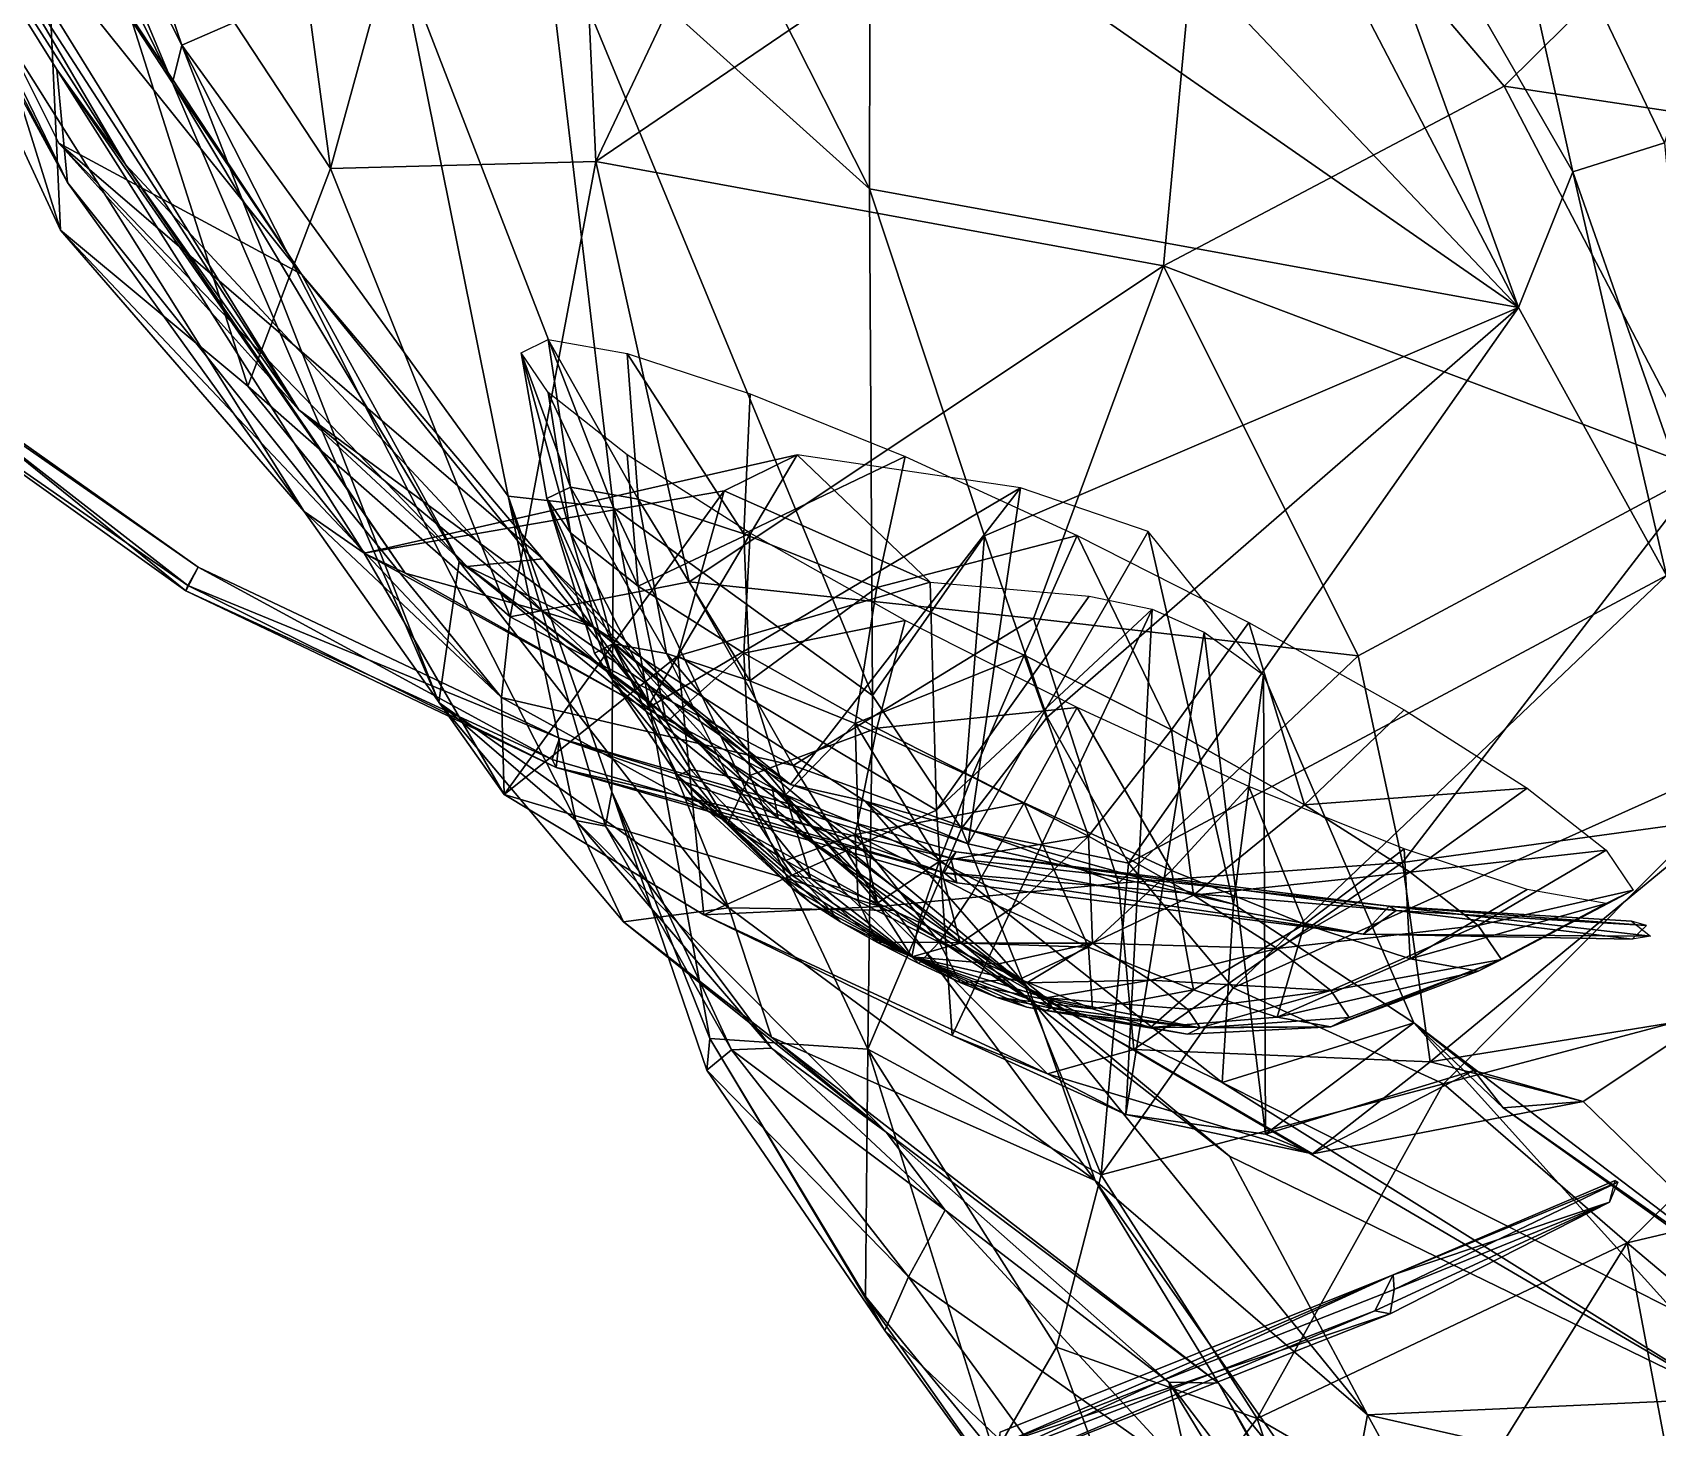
# Model space of a CAD drawing. Extents: x -0.28 to 0.28, y -0.95 to 1.21.
# Drawn here: x -0.1277 to -0.0451, y -0.8831 to -0.8121 of the extents above; entities that cross this region are included whole.
import ezdxf

# ---------------------------------------------------------------- set-up
doc = ezdxf.new("R2010")
doc.units = 0
doc.layers.add('TIGER_S$LWO', color=1, linetype='CONTINUOUS')

msp = doc.modelspace()

# ---------------------------------------------------------------- linework, layer by layer
at = {"layer": 'TIGER_S$LWO'}
for points in [[(-0.112565, -0.819062, 0.970478), (-0.118448, -0.775292, 0.986412), (-0.12749, -0.796372, 0.965711)], [(-0.101004, -0.776926, 1.00336), (-0.118448, -0.775292, 0.986412), (-0.112565, -0.819062, 0.970478)], [(-0.078888, -0.77609, 1.02224), (-0.101004, -0.776926, 1.00336), (-0.099079, -0.818701, 0.983573)], [(-0.067721, -0.797391, 1.01858), (-0.078888, -0.77609, 1.02224), (-0.099079, -0.818701, 0.983573)], [(-0.099079, -0.818701, 0.983573), (-0.101004, -0.776926, 1.00336), (-0.112565, -0.819062, 0.970478)], [(-0.120612, -0.814711, 0.858562), (-0.137954, -0.779691, 0.868023), (-0.127441, -0.798388, 0.854952)], [(-0.131408, -0.798206, 0.873947), (-0.137954, -0.779691, 0.868023), (-0.120612, -0.814711, 0.858562)], [(-0.145137, -0.780256, 0.934893), (-0.141397, -0.790129, 0.92068), (-0.125946, -0.819768, 0.926375)], [(-0.145137, -0.780256, 0.934893), (-0.125946, -0.819768, 0.926375), (-0.135856, -0.801605, 0.943906)], [(-0.085116, -0.803191, 0.755069), (-0.085149, -0.820101, 0.758761), (-0.105255, -0.780308, 0.792339)], [(-0.101875, -0.805041, 0.791791), (-0.105255, -0.780308, 0.792339), (-0.085149, -0.820101, 0.758761)], [(-0.143063, -0.784661, 0.908949), (-0.122991, -0.81885, 0.905879), (-0.141397, -0.790129, 0.92068)], [(-0.13798, -0.794589, 0.893269), (-0.114183, -0.831336, 0.894844), (-0.143063, -0.784661, 0.908949)], [(-0.114183, -0.831336, 0.894844), (-0.122991, -0.81885, 0.905879), (-0.143063, -0.784661, 0.908949)], [(-0.127441, -0.798388, 0.854952), (-0.128355, -0.788655, 0.845062), (-0.120137, -0.812791, 0.842534)], [(-0.120137, -0.812791, 0.842534), (-0.128355, -0.788655, 0.845062), (-0.109125, -0.807985, 0.810719)], [(-0.126489, -0.814017, 0.916816), (-0.125946, -0.819768, 0.926375), (-0.141397, -0.790129, 0.92068)], [(-0.122991, -0.81885, 0.905879), (-0.126489, -0.814017, 0.916816), (-0.141397, -0.790129, 0.92068)], [(-0.067721, -0.797391, 1.01858), (-0.052868, -0.814874, 1.01336), (-0.031853, -0.794047, 1.02421)], [(-0.052868, -0.814874, 1.01336), (-0.017927, -0.820148, 1.00872), (-0.031853, -0.794047, 1.02421)], [(-0.126383, -0.817766, 0.891828), (-0.13798, -0.794589, 0.893269), (-0.114053, -0.824443, 0.865158)], [(-0.114053, -0.824443, 0.865158), (-0.13798, -0.794589, 0.893269), (-0.131408, -0.798206, 0.873947)], [(-0.13798, -0.794589, 0.893269), (-0.126383, -0.817766, 0.891828), (-0.114183, -0.831336, 0.894844)], [(-0.068036, -0.795592, 0.726787), (-0.063552, -0.794617, 0.71539), (-0.052148, -0.826134, 0.725422)], [(-0.05403, -0.798269, 0.700718), (-0.049391, -0.819237, 0.710504), (-0.063552, -0.794617, 0.71539)], [(-0.063552, -0.794617, 0.71539), (-0.049391, -0.819237, 0.710504), (-0.052148, -0.826134, 0.725422)], [(-0.074657, -0.802429, 0.736097), (-0.068036, -0.795592, 0.726787), (-0.052148, -0.826134, 0.725422)], [(-0.12749, -0.796372, 0.965711), (-0.133336, -0.799684, 0.954977), (-0.126301, -0.8222, 0.950269)], [(-0.116776, -0.830128, 0.960175), (-0.12749, -0.796372, 0.965711), (-0.126301, -0.8222, 0.950269)], [(-0.112565, -0.819062, 0.970478), (-0.12749, -0.796372, 0.965711), (-0.116776, -0.830128, 0.960175)], [(-0.070203, -0.824008, 1.0005), (-0.067721, -0.797391, 1.01858), (-0.099079, -0.818701, 0.983573)], [(-0.070203, -0.824008, 1.0005), (-0.052868, -0.814874, 1.01336), (-0.067721, -0.797391, 1.01858)], [(-0.114053, -0.824443, 0.865158), (-0.131408, -0.798206, 0.873947), (-0.120612, -0.814711, 0.858562)], [(-0.120612, -0.814711, 0.858562), (-0.127441, -0.798388, 0.854952), (-0.120137, -0.812791, 0.842534)], [(-0.05403, -0.798269, 0.700718), (-0.044723, -0.817755, 0.689849), (-0.049391, -0.819237, 0.710504)], [(-0.044723, -0.817755, 0.689849), (-0.05403, -0.798269, 0.700718), (-0.042718, -0.811134, 0.686242)], [(-0.133336, -0.799684, 0.954977), (-0.135856, -0.801605, 0.943906), (-0.126301, -0.8222, 0.950269)], [(-0.113917, -0.836512, 0.9284), (-0.126301, -0.8222, 0.950269), (-0.135856, -0.801605, 0.943906)], [(-0.113917, -0.836512, 0.9284), (-0.135856, -0.801605, 0.943906), (-0.125946, -0.819768, 0.926375)], [(-0.052148, -0.826134, 0.725422), (-0.085116, -0.803191, 0.755069), (-0.074657, -0.802429, 0.736097)], [(-0.085116, -0.803191, 0.755069), (-0.052148, -0.826134, 0.725422), (-0.085149, -0.820101, 0.758761)], [(-0.109125, -0.807985, 0.810719), (-0.101875, -0.805041, 0.791791), (-0.098169, -0.836318, 0.797452)], [(-0.098169, -0.836318, 0.797452), (-0.101875, -0.805041, 0.791791), (-0.084999, -0.845863, 0.763697)], [(-0.101875, -0.805041, 0.791791), (-0.085149, -0.820101, 0.758761), (-0.084999, -0.845863, 0.763697)], [(-0.120137, -0.812791, 0.842534), (-0.109125, -0.807985, 0.810719), (-0.103533, -0.83572, 0.817402)], [(-0.103533, -0.83572, 0.817402), (-0.109125, -0.807985, 0.810719), (-0.098169, -0.836318, 0.797452)], [(-0.120612, -0.814711, 0.858562), (-0.120137, -0.812791, 0.842534), (-0.107054, -0.846221, 0.843974)], [(-0.100097, -0.852226, 0.833369), (-0.120137, -0.812791, 0.842534), (-0.103533, -0.83572, 0.817402)], [(-0.107054, -0.846221, 0.843974), (-0.120137, -0.812791, 0.842534), (-0.100097, -0.852226, 0.833369)], [(-0.125946, -0.819768, 0.926375), (-0.126489, -0.814017, 0.916816), (-0.110862, -0.838624, 0.923066)], [(-0.122991, -0.81885, 0.905879), (-0.108769, -0.839652, 0.905107), (-0.126489, -0.814017, 0.916816)], [(-0.108769, -0.839652, 0.905107), (-0.110862, -0.838624, 0.923066), (-0.126489, -0.814017, 0.916816)], [(-0.106021, -0.839046, 0.857794), (-0.120612, -0.814711, 0.858562), (-0.107054, -0.846221, 0.843974)], [(-0.114053, -0.824443, 0.865158), (-0.120612, -0.814711, 0.858562), (-0.106021, -0.839046, 0.857794)], [(-0.042681, -0.834401, 0.999806), (-0.052868, -0.814874, 1.01336), (-0.070203, -0.824008, 1.0005)], [(-0.052868, -0.814874, 1.01336), (-0.042681, -0.834401, 0.999806), (-0.017927, -0.820148, 1.00872)], [(-0.101767, -0.838919, 0.868619), (-0.126383, -0.817766, 0.891828), (-0.114053, -0.824443, 0.865158)], [(-0.105613, -0.839305, 0.887259), (-0.126383, -0.817766, 0.891828), (-0.101767, -0.838919, 0.868619)], [(-0.126383, -0.817766, 0.891828), (-0.105613, -0.839305, 0.887259), (-0.114183, -0.831336, 0.894844)], [(-0.049391, -0.819237, 0.710504), (-0.044723, -0.817755, 0.689849), (-0.042837, -0.837885, 0.711171)], [(-0.114183, -0.831336, 0.894844), (-0.101767, -0.841593, 0.898172), (-0.122991, -0.81885, 0.905879)], [(-0.101767, -0.841593, 0.898172), (-0.108769, -0.839652, 0.905107), (-0.122991, -0.81885, 0.905879)], [(-0.103433, -0.841872, 0.966541), (-0.112565, -0.819062, 0.970478), (-0.116776, -0.830128, 0.960175)], [(-0.099079, -0.818701, 0.983573), (-0.112565, -0.819062, 0.970478), (-0.103433, -0.841872, 0.966541)], [(-0.094336, -0.840083, 0.975372), (-0.099079, -0.818701, 0.983573), (-0.103433, -0.841872, 0.966541)], [(-0.070203, -0.824008, 1.0005), (-0.099079, -0.818701, 0.983573), (-0.094336, -0.840083, 0.975372)], [(-0.125946, -0.819768, 0.926375), (-0.110862, -0.838624, 0.923066), (-0.113917, -0.836512, 0.9284)], [(-0.052148, -0.826134, 0.725422), (-0.049391, -0.819237, 0.710504), (-0.044627, -0.839763, 0.721229)], [(-0.049391, -0.819237, 0.710504), (-0.042837, -0.837885, 0.711171), (-0.044627, -0.839763, 0.721229)], [(-0.085149, -0.820101, 0.758761), (-0.052148, -0.826134, 0.725422), (-0.079299, -0.83774, 0.745329)], [(-0.084999, -0.845863, 0.763697), (-0.085149, -0.820101, 0.758761), (-0.079299, -0.83774, 0.745329)], [(-0.103873, -0.845977, 0.957968), (-0.116776, -0.830128, 0.960175), (-0.126301, -0.8222, 0.950269)], [(-0.126301, -0.8222, 0.950269), (-0.113917, -0.836512, 0.9284), (-0.103873, -0.845977, 0.957968)], [(-0.076821, -0.841953, 0.983568), (-0.070203, -0.824008, 1.0005), (-0.094336, -0.840083, 0.975372)], [(-0.060308, -0.843847, 0.987114), (-0.070203, -0.824008, 1.0005), (-0.076821, -0.841953, 0.983568)], [(-0.060308, -0.843847, 0.987114), (-0.042681, -0.834401, 0.999806), (-0.070203, -0.824008, 1.0005)], [(-0.096568, -0.846007, 0.861739), (-0.114053, -0.824443, 0.865158), (-0.106021, -0.839046, 0.857794)], [(-0.101767, -0.838919, 0.868619), (-0.114053, -0.824443, 0.865158), (-0.096568, -0.846007, 0.861739)], [(-0.076122, -0.846962, 0.733049), (-0.079299, -0.83774, 0.745329), (-0.052148, -0.826134, 0.725422)], [(-0.052148, -0.826134, 0.725422), (-0.071975, -0.854401, 0.726908), (-0.076122, -0.846962, 0.733049)], [(-0.052148, -0.826134, 0.725422), (-0.044627, -0.839763, 0.721229), (-0.071975, -0.854401, 0.726908)], [(-0.136307, -0.827303, 0.737336), (-0.136715, -0.828536, 0.737031), (-0.119929, -0.840538, 0.745034)], [(-0.136307, -0.827303, 0.737336), (-0.119929, -0.840538, 0.745034), (-0.119297, -0.839345, 0.744755)], [(-0.135638, -0.827984, 0.736919), (-0.136307, -0.827303, 0.737336), (-0.119297, -0.839345, 0.744755)], [(-0.135638, -0.827984, 0.736919), (-0.119827, -0.840276, 0.744192), (-0.136715, -0.828536, 0.737031)], [(-0.119827, -0.840276, 0.744192), (-0.135638, -0.827984, 0.736919), (-0.119297, -0.839345, 0.744755)], [(-0.101495, -0.827756, 0.91), (-0.100372, -0.835262, 0.910339), (-0.102879, -0.828441, 0.919724)], [(-0.097478, -0.828476, 0.90104), (-0.096925, -0.83588, 0.90265), (-0.101495, -0.827756, 0.91)], [(-0.100372, -0.835262, 0.910339), (-0.101495, -0.827756, 0.91), (-0.096925, -0.83588, 0.90265)], [(-0.119827, -0.840276, 0.744192), (-0.119929, -0.840538, 0.745034), (-0.136715, -0.828536, 0.737031)], [(-0.10156, -0.83585, 0.918683), (-0.100372, -0.837585, 0.926866), (-0.102879, -0.828441, 0.919724)], [(-0.100372, -0.837585, 0.926866), (-0.101495, -0.830463, 0.92926), (-0.102879, -0.828441, 0.919724)], [(-0.10156, -0.83585, 0.918683), (-0.102879, -0.828441, 0.919724), (-0.100372, -0.835262, 0.910339)], [(-0.09122, -0.830529, 0.893721), (-0.091555, -0.837641, 0.89637), (-0.097478, -0.828476, 0.90104)], [(-0.096925, -0.83588, 0.90265), (-0.097478, -0.828476, 0.90104), (-0.091555, -0.837641, 0.89637)], [(-0.103433, -0.841872, 0.966541), (-0.116776, -0.830128, 0.960175), (-0.103873, -0.845977, 0.957968)], [(-0.100372, -0.837585, 0.926866), (-0.096925, -0.840298, 0.934086), (-0.101495, -0.830463, 0.92926)], [(-0.096925, -0.840298, 0.934086), (-0.097478, -0.833625, 0.937674), (-0.101495, -0.830463, 0.92926)], [(-0.091555, -0.837641, 0.89637), (-0.09122, -0.830529, 0.893721), (-0.083336, -0.833715, 0.88876)], [(-0.114183, -0.831336, 0.894844), (-0.099176, -0.84239, 0.89374), (-0.101767, -0.841593, 0.898172)], [(-0.105613, -0.839305, 0.887259), (-0.099176, -0.84239, 0.89374), (-0.114183, -0.831336, 0.894844)], [(-0.110862, -0.838624, 0.923066), (-0.088836, -0.833632, 0.918295), (-0.092552, -0.835465, 0.918373)], [(-0.110862, -0.838624, 0.923066), (-0.096502, -0.846544, 0.903651), (-0.088836, -0.833632, 0.918295)], [(-0.097478, -0.833625, 0.937674), (-0.096925, -0.840298, 0.934086), (-0.09122, -0.837616, 0.944144)], [(-0.096502, -0.846544, 0.903651), (-0.077484, -0.835303, 0.911652), (-0.088836, -0.833632, 0.918295)], [(-0.088836, -0.833632, 0.918295), (-0.082065, -0.840105, 0.916781), (-0.092552, -0.835465, 0.918373)], [(-0.08479, -0.840375, 0.892112), (-0.091555, -0.837641, 0.89637), (-0.083336, -0.833715, 0.88876)], [(-0.083336, -0.833715, 0.88876), (-0.074595, -0.837723, 0.886641), (-0.08479, -0.840375, 0.892112)], [(-0.060308, -0.843847, 0.987114), (-0.058039, -0.854357, 0.975194), (-0.042681, -0.834401, 0.999806)], [(-0.041607, -0.852103, 0.979671), (-0.042681, -0.834401, 0.999806), (-0.058039, -0.854357, 0.975194)], [(-0.110862, -0.838624, 0.923066), (-0.092552, -0.835465, 0.918373), (-0.103735, -0.850899, 0.927144)], [(-0.092552, -0.835465, 0.918373), (-0.09491, -0.843846, 0.920565), (-0.103735, -0.850899, 0.927144)], [(-0.100372, -0.835262, 0.910339), (-0.098211, -0.843245, 0.910978), (-0.10156, -0.83585, 0.918683)], [(-0.096925, -0.83588, 0.90265), (-0.095484, -0.843733, 0.904897), (-0.100372, -0.835262, 0.910339)], [(-0.098211, -0.843245, 0.910978), (-0.100372, -0.835262, 0.910339), (-0.095484, -0.843733, 0.904897)], [(-0.089182, -0.850392, 0.900677), (-0.077484, -0.835303, 0.911652), (-0.096502, -0.846544, 0.903651)], [(-0.092552, -0.835465, 0.918373), (-0.082065, -0.840105, 0.916781), (-0.09491, -0.843846, 0.920565)], [(-0.089182, -0.850392, 0.900677), (-0.080139, -0.853407, 0.897825), (-0.077484, -0.835303, 0.911652)], [(-0.080139, -0.853407, 0.897825), (-0.070985, -0.837532, 0.909983), (-0.077484, -0.835303, 0.911652)], [(-0.098576, -0.852515, 0.822092), (-0.103533, -0.83572, 0.817402), (-0.098253, -0.850773, 0.808442)], [(-0.103533, -0.83572, 0.817402), (-0.098169, -0.836318, 0.797452), (-0.098253, -0.850773, 0.808442)], [(-0.100097, -0.852226, 0.833369), (-0.103533, -0.83572, 0.817402), (-0.098576, -0.852515, 0.822092)], [(-0.099151, -0.84371, 0.917578), (-0.098211, -0.845082, 0.92405), (-0.10156, -0.83585, 0.918683)], [(-0.098211, -0.845082, 0.92405), (-0.100372, -0.837585, 0.926866), (-0.10156, -0.83585, 0.918683)], [(-0.099151, -0.84371, 0.917578), (-0.10156, -0.83585, 0.918683), (-0.098211, -0.843245, 0.910978)], [(-0.098253, -0.850773, 0.808442), (-0.098169, -0.836318, 0.797452), (-0.093271, -0.863314, 0.79645)], [(-0.093271, -0.863314, 0.79645), (-0.098169, -0.836318, 0.797452), (-0.085241, -0.863859, 0.773051)], [(-0.098169, -0.836318, 0.797452), (-0.084999, -0.845863, 0.763697), (-0.085241, -0.863859, 0.773051)], [(-0.091555, -0.837641, 0.89637), (-0.091237, -0.845127, 0.89993), (-0.096925, -0.83588, 0.90265)], [(-0.095484, -0.843733, 0.904897), (-0.096925, -0.83588, 0.90265), (-0.091237, -0.845127, 0.89993)], [(-0.113917, -0.836512, 0.9284), (-0.103735, -0.850899, 0.927144), (-0.103873, -0.845977, 0.957968)], [(-0.103735, -0.850899, 0.927144), (-0.113917, -0.836512, 0.9284), (-0.110862, -0.838624, 0.923066)], [(-0.098211, -0.845082, 0.92405), (-0.095484, -0.847228, 0.929761), (-0.100372, -0.837585, 0.926866)], [(-0.095484, -0.847228, 0.929761), (-0.096925, -0.840298, 0.934086), (-0.100372, -0.837585, 0.926866)], [(-0.091555, -0.843722, 0.939638), (-0.09122, -0.837616, 0.944144), (-0.096925, -0.840298, 0.934086)], [(-0.09122, -0.837616, 0.944144), (-0.091555, -0.843722, 0.939638), (-0.083336, -0.842046, 0.948035)], [(-0.091237, -0.845127, 0.89993), (-0.091555, -0.837641, 0.89637), (-0.08479, -0.840375, 0.892112)], [(-0.084999, -0.845863, 0.763697), (-0.079299, -0.83774, 0.745329), (-0.080472, -0.85264, 0.748417)], [(-0.077289, -0.843814, 0.890294), (-0.08479, -0.840375, 0.892112), (-0.074595, -0.837723, 0.886641)], [(-0.080472, -0.85264, 0.748417), (-0.079299, -0.83774, 0.745329), (-0.076122, -0.846962, 0.733049)], [(-0.066639, -0.856475, 0.896079), (-0.070985, -0.837532, 0.909983), (-0.080139, -0.853407, 0.897825)], [(-0.077289, -0.843814, 0.890294), (-0.074595, -0.837723, 0.886641), (-0.069789, -0.847621, 0.891094)], [(-0.065855, -0.842158, 0.887573), (-0.069789, -0.847621, 0.891094), (-0.074595, -0.837723, 0.886641)], [(-0.065116, -0.844812, 0.908304), (-0.070985, -0.837532, 0.909983), (-0.066639, -0.856475, 0.896079)], [(-0.096502, -0.846544, 0.903651), (-0.110862, -0.838624, 0.923066), (-0.108769, -0.839652, 0.905107)], [(-0.119929, -0.840538, 0.745034), (-0.10129, -0.84913, 0.752077), (-0.119297, -0.839345, 0.744755)], [(-0.119297, -0.839345, 0.744755), (-0.100915, -0.848045, 0.751482), (-0.119827, -0.840276, 0.744192)], [(-0.10129, -0.84913, 0.752077), (-0.100915, -0.848045, 0.751482), (-0.119297, -0.839345, 0.744755)], [(-0.101767, -0.841593, 0.898172), (-0.096502, -0.846544, 0.903651), (-0.108769, -0.839652, 0.905107)], [(-0.092313, -0.856666, 0.855358), (-0.106021, -0.839046, 0.857794), (-0.107054, -0.846221, 0.843974)], [(-0.096568, -0.846007, 0.861739), (-0.106021, -0.839046, 0.857794), (-0.092313, -0.856666, 0.855358)], [(-0.089798, -0.852102, 0.880217), (-0.105613, -0.839305, 0.887259), (-0.101767, -0.838919, 0.868619)], [(-0.077041, -0.860795, 0.885368), (-0.105613, -0.839305, 0.887259), (-0.089798, -0.852102, 0.880217)], [(-0.099176, -0.84239, 0.89374), (-0.105613, -0.839305, 0.887259), (-0.077041, -0.860795, 0.885368)], [(-0.090119, -0.850481, 0.874195), (-0.101767, -0.838919, 0.868619), (-0.08387, -0.8568, 0.866742)], [(-0.089798, -0.852102, 0.880217), (-0.101767, -0.838919, 0.868619), (-0.090119, -0.850481, 0.874195)], [(-0.08387, -0.8568, 0.866742), (-0.101767, -0.838919, 0.868619), (-0.096568, -0.846007, 0.861739)], [(-0.119827, -0.840276, 0.744192), (-0.101101, -0.849535, 0.751291), (-0.119929, -0.840538, 0.745034)], [(-0.101101, -0.849535, 0.751291), (-0.10129, -0.84913, 0.752077), (-0.119929, -0.840538, 0.745034)], [(-0.101101, -0.849535, 0.751291), (-0.119827, -0.840276, 0.744192), (-0.100915, -0.848045, 0.751482)], [(-0.089044, -0.849435, 0.968921), (-0.094336, -0.840083, 0.975372), (-0.103433, -0.841872, 0.966541)], [(-0.096925, -0.840298, 0.934086), (-0.095484, -0.847228, 0.929761), (-0.091555, -0.843722, 0.939638)], [(-0.09491, -0.843846, 0.920565), (-0.082065, -0.840105, 0.916781), (-0.08174, -0.851694, 0.923472)], [(-0.076821, -0.841953, 0.983568), (-0.094336, -0.840083, 0.975372), (-0.089044, -0.849435, 0.968921)], [(-0.085886, -0.84729, 0.896562), (-0.091237, -0.845127, 0.89993), (-0.08479, -0.840375, 0.892112)], [(-0.085886, -0.84729, 0.896562), (-0.08479, -0.840375, 0.892112), (-0.077289, -0.843814, 0.890294)], [(-0.073982, -0.840811, 0.917446), (-0.08174, -0.851694, 0.923472), (-0.082065, -0.840105, 0.916781)], [(-0.071975, -0.854401, 0.726908), (-0.044627, -0.839763, 0.721229), (-0.066663, -0.860734, 0.722602)], [(-0.044627, -0.839763, 0.721229), (-0.038517, -0.848094, 0.719719), (-0.066663, -0.860734, 0.722602)], [(-0.073982, -0.840811, 0.917446), (-0.070772, -0.84147, 0.916097), (-0.08174, -0.851694, 0.923472)], [(-0.103433, -0.841872, 0.966541), (-0.103873, -0.845977, 0.957968), (-0.089044, -0.849435, 0.968921)], [(-0.101767, -0.841593, 0.898172), (-0.089182, -0.850392, 0.900677), (-0.096502, -0.846544, 0.903651)], [(-0.099176, -0.84239, 0.89374), (-0.089182, -0.850392, 0.900677), (-0.101767, -0.841593, 0.898172)], [(-0.08479, -0.847524, 0.942977), (-0.083336, -0.842046, 0.948035), (-0.091555, -0.843722, 0.939638)], [(-0.072498, -0.855418, 0.971131), (-0.076821, -0.841953, 0.983568), (-0.089044, -0.849435, 0.968921)], [(-0.083336, -0.842046, 0.948035), (-0.08479, -0.847524, 0.942977), (-0.074595, -0.846482, 0.948967)], [(-0.08174, -0.851694, 0.923472), (-0.070772, -0.84147, 0.916097), (-0.080948, -0.86316, 0.930235)], [(-0.070772, -0.84147, 0.916097), (-0.072121, -0.867188, 0.923604), (-0.080948, -0.86316, 0.930235)], [(-0.060308, -0.843847, 0.987114), (-0.076821, -0.841953, 0.983568), (-0.072498, -0.855418, 0.971131)], [(-0.072121, -0.867188, 0.923604), (-0.070772, -0.84147, 0.916097), (-0.068134, -0.842638, 0.913345)], [(-0.069789, -0.847621, 0.891094), (-0.065855, -0.842158, 0.887573), (-0.063023, -0.851422, 0.894433)], [(-0.05797, -0.846589, 0.891464), (-0.063023, -0.851422, 0.894433), (-0.065855, -0.842158, 0.887573)], [(-0.099176, -0.84239, 0.89374), (-0.085379, -0.851244, 0.895124), (-0.089182, -0.850392, 0.900677)], [(-0.099176, -0.84239, 0.89374), (-0.077041, -0.860795, 0.885368), (-0.085379, -0.851244, 0.895124)], [(-0.065015, -0.868174, 0.913602), (-0.072121, -0.867188, 0.923604), (-0.068134, -0.842638, 0.913345)], [(-0.065015, -0.868174, 0.913602), (-0.068134, -0.842638, 0.913345), (-0.065116, -0.844812, 0.908304)], [(-0.103735, -0.850899, 0.927144), (-0.09491, -0.843846, 0.920565), (-0.093582, -0.857028, 0.930839)], [(-0.094903, -0.849947, 0.916702), (-0.099151, -0.84371, 0.917578), (-0.098211, -0.843245, 0.910978)], [(-0.099151, -0.84371, 0.917578), (-0.094903, -0.849947, 0.916702), (-0.098211, -0.845082, 0.92405)], [(-0.095484, -0.843733, 0.904897), (-0.092366, -0.849963, 0.907927), (-0.098211, -0.843245, 0.910978)], [(-0.094253, -0.849625, 0.912135), (-0.098211, -0.843245, 0.910978), (-0.092366, -0.849963, 0.907927)], [(-0.094253, -0.849625, 0.912135), (-0.094903, -0.849947, 0.916702), (-0.098211, -0.843245, 0.910978)], [(-0.091237, -0.849937, 0.934152), (-0.091555, -0.843722, 0.939638), (-0.095484, -0.847228, 0.929761)], [(-0.091237, -0.845127, 0.89993), (-0.089427, -0.850927, 0.904489), (-0.095484, -0.843733, 0.904897)], [(-0.092366, -0.849963, 0.907927), (-0.095484, -0.843733, 0.904897), (-0.089427, -0.850927, 0.904489)], [(-0.09491, -0.843846, 0.920565), (-0.08174, -0.851694, 0.923472), (-0.093582, -0.857028, 0.930839)], [(-0.091555, -0.843722, 0.939638), (-0.091237, -0.849937, 0.934152), (-0.08479, -0.847524, 0.942977)], [(-0.079954, -0.850009, 0.895124), (-0.085886, -0.84729, 0.896562), (-0.077289, -0.843814, 0.890294)], [(-0.079954, -0.850009, 0.895124), (-0.077289, -0.843814, 0.890294), (-0.074022, -0.85302, 0.895757)], [(-0.069789, -0.847621, 0.891094), (-0.074022, -0.85302, 0.895757), (-0.077289, -0.843814, 0.890294)], [(-0.058039, -0.854357, 0.975194), (-0.060308, -0.843847, 0.987114), (-0.072498, -0.855418, 0.971131)], [(-0.094253, -0.850896, 0.92118), (-0.098211, -0.845082, 0.92405), (-0.094903, -0.849947, 0.916702)], [(-0.094253, -0.850896, 0.92118), (-0.092366, -0.852381, 0.925132), (-0.098211, -0.845082, 0.92405)], [(-0.092366, -0.852381, 0.925132), (-0.095484, -0.847228, 0.929761), (-0.098211, -0.845082, 0.92405)], [(-0.089427, -0.850927, 0.904489), (-0.091237, -0.845127, 0.89993), (-0.085886, -0.84729, 0.896562)], [(-0.057463, -0.862519, 0.89811), (-0.065116, -0.844812, 0.908304), (-0.066639, -0.856475, 0.896079)], [(-0.057463, -0.862519, 0.89811), (-0.065015, -0.868174, 0.913602), (-0.065116, -0.844812, 0.908304)], [(-0.097672, -0.857379, 0.845733), (-0.107054, -0.846221, 0.843974), (-0.100097, -0.852226, 0.833369)], [(-0.107054, -0.846221, 0.843974), (-0.097672, -0.857379, 0.845733), (-0.092313, -0.856666, 0.855358)], [(-0.103873, -0.845977, 0.957968), (-0.103735, -0.850899, 0.927144), (-0.084604, -0.856605, 0.957456)], [(-0.084604, -0.856605, 0.957456), (-0.089044, -0.849435, 0.968921), (-0.103873, -0.845977, 0.957968)], [(-0.08387, -0.8568, 0.866742), (-0.096568, -0.846007, 0.861739), (-0.092313, -0.856666, 0.855358)], [(-0.085241, -0.863859, 0.773051), (-0.084999, -0.845863, 0.763697), (-0.080472, -0.85264, 0.748417)], [(-0.077289, -0.851331, 0.943776), (-0.074595, -0.846482, 0.948967), (-0.08479, -0.847524, 0.942977)], [(-0.080472, -0.85264, 0.748417), (-0.076122, -0.846962, 0.733049), (-0.071975, -0.854401, 0.726908)], [(-0.077289, -0.851331, 0.943776), (-0.069789, -0.854769, 0.941959), (-0.074595, -0.846482, 0.948967)], [(-0.069789, -0.854769, 0.941959), (-0.065855, -0.850489, 0.946849), (-0.074595, -0.846482, 0.948967)], [(-0.063023, -0.851422, 0.894433), (-0.05797, -0.846589, 0.891464), (-0.051713, -0.85058, 0.897934)], [(-0.095484, -0.847228, 0.929761), (-0.092366, -0.852381, 0.925132), (-0.091237, -0.849937, 0.934152)], [(-0.085886, -0.852944, 0.936793), (-0.08479, -0.847524, 0.942977), (-0.091237, -0.849937, 0.934152)], [(-0.085724, -0.852424, 0.902159), (-0.089427, -0.850927, 0.904489), (-0.085886, -0.84729, 0.896562)], [(-0.079954, -0.850009, 0.895124), (-0.081619, -0.854306, 0.901164), (-0.085886, -0.84729, 0.896562)], [(-0.085724, -0.852424, 0.902159), (-0.085886, -0.84729, 0.896562), (-0.081619, -0.854306, 0.901164)], [(-0.085886, -0.852944, 0.936793), (-0.077289, -0.851331, 0.943776), (-0.08479, -0.847524, 0.942977)], [(-0.074022, -0.85302, 0.895757), (-0.069789, -0.847621, 0.891094), (-0.06867, -0.856027, 0.898398)], [(-0.063023, -0.851422, 0.894433), (-0.06867, -0.856027, 0.898398), (-0.069789, -0.847621, 0.891094)], [(-0.10129, -0.84913, 0.752077), (-0.081351, -0.854887, 0.758103), (-0.100915, -0.848045, 0.751482)], [(-0.101101, -0.849535, 0.751291), (-0.100915, -0.848045, 0.751482), (-0.081012, -0.854146, 0.756999)], [(-0.08074, -0.853827, 0.757827), (-0.100915, -0.848045, 0.751482), (-0.081351, -0.854887, 0.758103)], [(-0.081012, -0.854146, 0.756999), (-0.100915, -0.848045, 0.751482), (-0.08074, -0.853827, 0.757827)], [(-0.038517, -0.848094, 0.719719), (-0.055965, -0.865617, 0.718352), (-0.066663, -0.860734, 0.722602)], [(-0.038517, -0.848094, 0.719719), (-0.031922, -0.85922, 0.71734), (-0.055965, -0.865617, 0.718352)], [(-0.10129, -0.84913, 0.752077), (-0.101101, -0.849535, 0.751291), (-0.081351, -0.854887, 0.758103)], [(-0.101101, -0.849535, 0.751291), (-0.081012, -0.854146, 0.756999), (-0.080722, -0.85539, 0.757514)], [(-0.101101, -0.849535, 0.751291), (-0.080722, -0.85539, 0.757514), (-0.081351, -0.854887, 0.758103)], [(-0.094253, -0.849625, 0.912135), (-0.089106, -0.855008, 0.913633), (-0.094903, -0.849947, 0.916702)], [(-0.089106, -0.855008, 0.913633), (-0.094253, -0.849625, 0.912135), (-0.092366, -0.849963, 0.907927)], [(-0.089044, -0.849435, 0.968921), (-0.084604, -0.856605, 0.957456), (-0.072498, -0.855418, 0.971131)], [(-0.089438, -0.855172, 0.915967), (-0.089106, -0.855658, 0.918257), (-0.094903, -0.849947, 0.916702)], [(-0.089106, -0.855658, 0.918257), (-0.094253, -0.850896, 0.92118), (-0.094903, -0.849947, 0.916702)], [(-0.089438, -0.855172, 0.915967), (-0.094903, -0.849947, 0.916702), (-0.089106, -0.855008, 0.913633)], [(-0.089427, -0.854256, 0.928171), (-0.091237, -0.849937, 0.934152), (-0.092366, -0.852381, 0.925132)], [(-0.088141, -0.855181, 0.911482), (-0.092366, -0.849963, 0.907927), (-0.089427, -0.850927, 0.904489)], [(-0.088141, -0.855181, 0.911482), (-0.089106, -0.855008, 0.913633), (-0.092366, -0.849963, 0.907927)], [(-0.091237, -0.849937, 0.934152), (-0.089427, -0.854256, 0.928171), (-0.085886, -0.852944, 0.936793)], [(-0.085379, -0.851244, 0.895124), (-0.080139, -0.853407, 0.897825), (-0.089182, -0.850392, 0.900677)], [(-0.081619, -0.854306, 0.901164), (-0.079954, -0.850009, 0.895124), (-0.074022, -0.85302, 0.895757)], [(-0.093582, -0.857028, 0.930839), (-0.084604, -0.856605, 0.957456), (-0.103735, -0.850899, 0.927144)], [(-0.098576, -0.852515, 0.822092), (-0.098253, -0.850773, 0.808442), (-0.092168, -0.863899, 0.820596)], [(-0.093437, -0.864924, 0.810047), (-0.098253, -0.850773, 0.808442), (-0.093271, -0.863314, 0.79645)], [(-0.093437, -0.864924, 0.810047), (-0.092168, -0.863899, 0.820596), (-0.098253, -0.850773, 0.808442)], [(-0.094253, -0.850896, 0.92118), (-0.089106, -0.855658, 0.918257), (-0.092366, -0.852381, 0.925132)], [(-0.076819, -0.861499, 0.875229), (-0.090119, -0.850481, 0.874195), (-0.08387, -0.8568, 0.866742)], [(-0.076819, -0.861499, 0.875229), (-0.089798, -0.852102, 0.880217), (-0.090119, -0.850481, 0.874195)], [(-0.085724, -0.852424, 0.902159), (-0.084746, -0.856438, 0.908533), (-0.089427, -0.850927, 0.904489)], [(-0.086639, -0.855674, 0.909725), (-0.089427, -0.850927, 0.904489), (-0.084746, -0.856438, 0.908533)], [(-0.086639, -0.855674, 0.909725), (-0.088141, -0.855181, 0.911482), (-0.089427, -0.850927, 0.904489)], [(-0.080139, -0.853407, 0.897825), (-0.085379, -0.851244, 0.895124), (-0.066639, -0.856475, 0.896079)], [(-0.067213, -0.86556, 0.888494), (-0.066639, -0.856475, 0.896079), (-0.085379, -0.851244, 0.895124)], [(-0.085379, -0.851244, 0.895124), (-0.077041, -0.860795, 0.885368), (-0.067213, -0.86556, 0.888494)], [(-0.069789, -0.854769, 0.941959), (-0.063023, -0.857503, 0.937701), (-0.065855, -0.850489, 0.946849)], [(-0.063023, -0.857503, 0.937701), (-0.05797, -0.853675, 0.941887), (-0.065855, -0.850489, 0.946849)], [(-0.057654, -0.854847, 0.899985), (-0.063023, -0.851422, 0.894433), (-0.051713, -0.85058, 0.897934)], [(-0.057654, -0.854847, 0.899985), (-0.051713, -0.85058, 0.897934), (-0.047695, -0.853741, 0.906348)], [(-0.093582, -0.857028, 0.930839), (-0.08174, -0.851694, 0.923472), (-0.080948, -0.86316, 0.930235)], [(-0.077041, -0.860795, 0.885368), (-0.089798, -0.852102, 0.880217), (-0.076819, -0.861499, 0.875229)], [(-0.079954, -0.855954, 0.937426), (-0.077289, -0.851331, 0.943776), (-0.085886, -0.852944, 0.936793)], [(-0.079954, -0.855954, 0.937426), (-0.074022, -0.858674, 0.935988), (-0.077289, -0.851331, 0.943776)], [(-0.074022, -0.858674, 0.935988), (-0.069789, -0.854769, 0.941959), (-0.077289, -0.851331, 0.943776)], [(-0.06867, -0.856027, 0.898398), (-0.063023, -0.851422, 0.894433), (-0.057654, -0.854847, 0.899985)], [(-0.041607, -0.852103, 0.979671), (-0.058039, -0.854357, 0.975194), (-0.056638, -0.864498, 0.95249)], [(-0.042359, -0.862196, 0.956285), (-0.041607, -0.852103, 0.979671), (-0.056638, -0.864498, 0.95249)], [(-0.100097, -0.852226, 0.833369), (-0.098576, -0.852515, 0.822092), (-0.090134, -0.863811, 0.82914)], [(-0.090134, -0.863811, 0.82914), (-0.084307, -0.868083, 0.836364), (-0.100097, -0.852226, 0.833369)], [(-0.097672, -0.857379, 0.845733), (-0.100097, -0.852226, 0.833369), (-0.084307, -0.868083, 0.836364)], [(-0.092168, -0.863899, 0.820596), (-0.090134, -0.863811, 0.82914), (-0.098576, -0.852515, 0.822092)], [(-0.088141, -0.856417, 0.920277), (-0.092366, -0.852381, 0.925132), (-0.089106, -0.855658, 0.918257)], [(-0.088141, -0.856417, 0.920277), (-0.086639, -0.857375, 0.92183), (-0.092366, -0.852381, 0.925132)], [(-0.086639, -0.857375, 0.92183), (-0.089427, -0.854256, 0.928171), (-0.092366, -0.852381, 0.925132)], [(-0.085724, -0.856336, 0.929998), (-0.085886, -0.852944, 0.936793), (-0.089427, -0.854256, 0.928171)], [(-0.085724, -0.856336, 0.929998), (-0.081619, -0.85842, 0.930436), (-0.085886, -0.852944, 0.936793)], [(-0.081619, -0.85842, 0.930436), (-0.079954, -0.855954, 0.937426), (-0.085886, -0.852944, 0.936793)], [(-0.085724, -0.852424, 0.902159), (-0.081619, -0.854306, 0.901164), (-0.084746, -0.856438, 0.908533)], [(-0.080472, -0.85264, 0.748417), (-0.073375, -0.870254, 0.740441), (-0.085241, -0.863859, 0.773051)], [(-0.073375, -0.870254, 0.740441), (-0.080472, -0.85264, 0.748417), (-0.071975, -0.854401, 0.726908)], [(-0.077514, -0.856389, 0.901602), (-0.081619, -0.854306, 0.901164), (-0.074022, -0.85302, 0.895757)], [(-0.077514, -0.856389, 0.901602), (-0.074022, -0.85302, 0.895757), (-0.073811, -0.85847, 0.903429)], [(-0.06867, -0.856027, 0.898398), (-0.073811, -0.85847, 0.903429), (-0.074022, -0.85302, 0.895757)], [(-0.063023, -0.857503, 0.937701), (-0.057654, -0.859265, 0.931421), (-0.05797, -0.853675, 0.941887)], [(-0.057654, -0.859265, 0.931421), (-0.051713, -0.855728, 0.934568), (-0.05797, -0.853675, 0.941887)], [(-0.054206, -0.85756, 0.907205), (-0.057654, -0.854847, 0.899985), (-0.047695, -0.853741, 0.906348)], [(-0.054206, -0.85756, 0.907205), (-0.047695, -0.853741, 0.906348), (-0.046311, -0.855763, 0.915884)], [(-0.086639, -0.857375, 0.92183), (-0.084746, -0.858439, 0.922764), (-0.089427, -0.854256, 0.928171)], [(-0.084746, -0.858439, 0.922764), (-0.085724, -0.856336, 0.929998), (-0.089427, -0.854256, 0.928171)], [(-0.082648, -0.857401, 0.908025), (-0.084746, -0.856438, 0.908533), (-0.081619, -0.854306, 0.901164)], [(-0.082648, -0.857401, 0.908025), (-0.081619, -0.854306, 0.901164), (-0.080549, -0.858465, 0.908249)], [(-0.077514, -0.856389, 0.901602), (-0.080549, -0.858465, 0.908249), (-0.081619, -0.854306, 0.901164)], [(-0.081351, -0.854887, 0.758103), (-0.058367, -0.856808, 0.763457), (-0.08074, -0.853827, 0.757827)], [(-0.08074, -0.853827, 0.757827), (-0.058723, -0.856586, 0.76235), (-0.081012, -0.854146, 0.756999)], [(-0.080722, -0.85539, 0.757514), (-0.081012, -0.854146, 0.756999), (-0.060047, -0.858015, 0.76268)], [(-0.058723, -0.856586, 0.76235), (-0.060047, -0.858015, 0.76268), (-0.081012, -0.854146, 0.756999)], [(-0.058367, -0.856808, 0.763457), (-0.058723, -0.856586, 0.76235), (-0.08074, -0.853827, 0.757827)], [(-0.071975, -0.854401, 0.726908), (-0.066663, -0.860734, 0.722602), (-0.073375, -0.870254, 0.740441)], [(-0.058039, -0.854357, 0.975194), (-0.072498, -0.855418, 0.971131), (-0.071719, -0.863866, 0.954509)], [(-0.056638, -0.864498, 0.95249), (-0.058039, -0.854357, 0.975194), (-0.071719, -0.863866, 0.954509)], [(-0.089438, -0.855172, 0.915967), (-0.089106, -0.855008, 0.913633), (-0.082996, -0.859159, 0.915407)], [(-0.089106, -0.855658, 0.918257), (-0.089438, -0.855172, 0.915967), (-0.082996, -0.859159, 0.915407)], [(-0.089106, -0.855008, 0.913633), (-0.088141, -0.855181, 0.911482), (-0.082996, -0.859159, 0.915407)], [(-0.088141, -0.855181, 0.911482), (-0.086639, -0.855674, 0.909725), (-0.082996, -0.859159, 0.915407)], [(-0.071719, -0.863866, 0.954509), (-0.072498, -0.855418, 0.971131), (-0.084604, -0.856605, 0.957456)], [(-0.081351, -0.854887, 0.758103), (-0.080722, -0.85539, 0.757514), (-0.060047, -0.858015, 0.76268)], [(-0.058367, -0.856808, 0.763457), (-0.081351, -0.854887, 0.758103), (-0.060047, -0.858015, 0.76268)], [(-0.074022, -0.858674, 0.935988), (-0.06867, -0.860837, 0.932621), (-0.069789, -0.854769, 0.941959)], [(-0.06867, -0.860837, 0.932621), (-0.063023, -0.857503, 0.937701), (-0.069789, -0.854769, 0.941959)], [(-0.064423, -0.858736, 0.902789), (-0.06867, -0.856027, 0.898398), (-0.057654, -0.854847, 0.899985)], [(-0.064423, -0.858736, 0.902789), (-0.057654, -0.854847, 0.899985), (-0.054206, -0.85756, 0.907205)], [(-0.088141, -0.856417, 0.920277), (-0.089106, -0.855658, 0.918257), (-0.082996, -0.859159, 0.915407)], [(-0.086639, -0.855674, 0.909725), (-0.084746, -0.856438, 0.908533), (-0.082996, -0.859159, 0.915407)], [(-0.079954, -0.855954, 0.937426), (-0.081619, -0.85842, 0.930436), (-0.074022, -0.858674, 0.935988)], [(-0.073811, -0.85847, 0.903429), (-0.06867, -0.856027, 0.898398), (-0.064423, -0.858736, 0.902789)], [(-0.051713, -0.855728, 0.934568), (-0.057654, -0.859265, 0.931421), (-0.047695, -0.856448, 0.925608)], [(-0.047695, -0.856448, 0.925608), (-0.054206, -0.859882, 0.923732), (-0.046311, -0.855763, 0.915884)], [(-0.053018, -0.859295, 0.915388), (-0.046311, -0.855763, 0.915884), (-0.054206, -0.859882, 0.923732)], [(-0.053018, -0.859295, 0.915388), (-0.054206, -0.85756, 0.907205), (-0.046311, -0.855763, 0.915884)], [(-0.090136, -0.86324, 0.846261), (-0.092313, -0.856666, 0.855358), (-0.097672, -0.857379, 0.845733)], [(-0.076107, -0.865113, 0.942677), (-0.084604, -0.856605, 0.957456), (-0.093582, -0.857028, 0.930839)], [(-0.080948, -0.86316, 0.930235), (-0.076107, -0.865113, 0.942677), (-0.093582, -0.857028, 0.930839)], [(-0.073683, -0.87053, 0.860393), (-0.092313, -0.856666, 0.855358), (-0.090136, -0.86324, 0.846261)], [(-0.073683, -0.87053, 0.860393), (-0.08387, -0.8568, 0.866742), (-0.092313, -0.856666, 0.855358)], [(-0.086639, -0.857375, 0.92183), (-0.088141, -0.856417, 0.920277), (-0.082996, -0.859159, 0.915407)], [(-0.085724, -0.856336, 0.929998), (-0.084746, -0.858439, 0.922764), (-0.081619, -0.85842, 0.930436)], [(-0.084746, -0.856438, 0.908533), (-0.082648, -0.857401, 0.908025), (-0.082996, -0.859159, 0.915407)], [(-0.084604, -0.856605, 0.957456), (-0.076107, -0.865113, 0.942677), (-0.071719, -0.863866, 0.954509)], [(-0.076819, -0.861499, 0.875229), (-0.08387, -0.8568, 0.866742), (-0.073683, -0.87053, 0.860393)], [(-0.080549, -0.858465, 0.908249), (-0.077514, -0.856389, 0.901602), (-0.073811, -0.85847, 0.903429)], [(-0.057463, -0.862519, 0.89811), (-0.066639, -0.856475, 0.896079), (-0.067213, -0.86556, 0.888494)], [(-0.060047, -0.858015, 0.76268), (-0.058723, -0.856586, 0.76235), (-0.04543, -0.858117, 0.765273)], [(-0.058367, -0.856808, 0.763457), (-0.060047, -0.858015, 0.76268), (-0.046357, -0.858259, 0.765654)], [(-0.04543, -0.858117, 0.765273), (-0.058723, -0.856586, 0.76235), (-0.046393, -0.857345, 0.76517)], [(-0.046393, -0.857345, 0.76517), (-0.058723, -0.856586, 0.76235), (-0.045633, -0.857568, 0.765899)], [(-0.058723, -0.856586, 0.76235), (-0.058367, -0.856808, 0.763457), (-0.045633, -0.857568, 0.765899)], [(-0.045633, -0.857568, 0.765899), (-0.058367, -0.856808, 0.763457), (-0.046357, -0.858259, 0.765654)], [(-0.054206, -0.859882, 0.923732), (-0.047695, -0.856448, 0.925608), (-0.057654, -0.859265, 0.931421)], [(-0.097672, -0.857379, 0.845733), (-0.084307, -0.868083, 0.836364), (-0.090136, -0.86324, 0.846261)], [(-0.084746, -0.858439, 0.922764), (-0.086639, -0.857375, 0.92183), (-0.082996, -0.859159, 0.915407)], [(-0.082648, -0.857401, 0.908025), (-0.080549, -0.858465, 0.908249), (-0.082996, -0.859159, 0.915407)], [(-0.06867, -0.860837, 0.932621), (-0.064423, -0.86223, 0.927653), (-0.063023, -0.857503, 0.937701)], [(-0.064423, -0.86223, 0.927653), (-0.057654, -0.859265, 0.931421), (-0.063023, -0.857503, 0.937701)], [(-0.061696, -0.860881, 0.9085), (-0.064423, -0.858736, 0.902789), (-0.054206, -0.85756, 0.907205)], [(-0.061696, -0.860881, 0.9085), (-0.054206, -0.85756, 0.907205), (-0.053018, -0.859295, 0.915388)], [(-0.082648, -0.859503, 0.922988), (-0.081619, -0.85842, 0.930436), (-0.084746, -0.858439, 0.922764)], [(-0.082648, -0.859503, 0.922988), (-0.084746, -0.858439, 0.922764), (-0.082996, -0.859159, 0.915407)], [(-0.080549, -0.858465, 0.908249), (-0.078657, -0.859529, 0.909183), (-0.082996, -0.859159, 0.915407)], [(-0.082648, -0.859503, 0.922988), (-0.080549, -0.860466, 0.922479), (-0.081619, -0.85842, 0.930436)], [(-0.080549, -0.860466, 0.922479), (-0.077514, -0.860302, 0.929441), (-0.081619, -0.85842, 0.930436)], [(-0.077514, -0.860302, 0.929441), (-0.074022, -0.858674, 0.935988), (-0.081619, -0.85842, 0.930436)], [(-0.078657, -0.859529, 0.909183), (-0.080549, -0.858465, 0.908249), (-0.073811, -0.85847, 0.903429)], [(-0.078657, -0.859529, 0.909183), (-0.073811, -0.85847, 0.903429), (-0.077154, -0.860487, 0.910736)], [(-0.077514, -0.860302, 0.929441), (-0.073811, -0.861798, 0.927111), (-0.074022, -0.858674, 0.935988)], [(-0.070872, -0.860344, 0.906468), (-0.077154, -0.860487, 0.910736), (-0.073811, -0.85847, 0.903429)], [(-0.073811, -0.861798, 0.927111), (-0.06867, -0.860837, 0.932621), (-0.074022, -0.858674, 0.935988)], [(-0.070872, -0.860344, 0.906468), (-0.073811, -0.85847, 0.903429), (-0.064423, -0.858736, 0.902789)], [(-0.070872, -0.860344, 0.906468), (-0.064423, -0.858736, 0.902789), (-0.061696, -0.860881, 0.9085)], [(-0.046357, -0.858259, 0.765654), (-0.060047, -0.858015, 0.76268), (-0.04543, -0.858117, 0.765273)], [(-0.080549, -0.860466, 0.922479), (-0.082648, -0.859503, 0.922988), (-0.082996, -0.859159, 0.915407)], [(-0.078657, -0.86123, 0.921288), (-0.080549, -0.860466, 0.922479), (-0.082996, -0.859159, 0.915407)], [(-0.077154, -0.861723, 0.919531), (-0.078657, -0.86123, 0.921288), (-0.082996, -0.859159, 0.915407)], [(-0.07619, -0.861896, 0.91738), (-0.077154, -0.861723, 0.919531), (-0.082996, -0.859159, 0.915407)], [(-0.075857, -0.861731, 0.915045), (-0.07619, -0.861896, 0.91738), (-0.082996, -0.859159, 0.915407)], [(-0.07619, -0.861246, 0.912756), (-0.075857, -0.861731, 0.915045), (-0.082996, -0.859159, 0.915407)], [(-0.077154, -0.860487, 0.910736), (-0.07619, -0.861246, 0.912756), (-0.082996, -0.859159, 0.915407)], [(-0.078657, -0.859529, 0.909183), (-0.077154, -0.860487, 0.910736), (-0.082996, -0.859159, 0.915407)], [(-0.057654, -0.859265, 0.931421), (-0.064423, -0.86223, 0.927653), (-0.054206, -0.859882, 0.923732)], [(-0.054206, -0.859882, 0.923732), (-0.061696, -0.862719, 0.921572), (-0.053018, -0.859295, 0.915388)], [(-0.060757, -0.862254, 0.914972), (-0.053018, -0.859295, 0.915388), (-0.061696, -0.862719, 0.921572)], [(-0.060757, -0.862254, 0.914972), (-0.061696, -0.860881, 0.9085), (-0.053018, -0.859295, 0.915388)], [(-0.031922, -0.85922, 0.71734), (-0.046611, -0.873701, 0.716557), (-0.055965, -0.865617, 0.718352)], [(-0.031922, -0.85922, 0.71734), (-0.021904, -0.867862, 0.719858), (-0.046611, -0.873701, 0.716557)], [(-0.077514, -0.860302, 0.929441), (-0.080549, -0.860466, 0.922479), (-0.073811, -0.861798, 0.927111)], [(-0.077154, -0.860487, 0.910736), (-0.070872, -0.860344, 0.906468), (-0.07619, -0.861246, 0.912756)], [(-0.068985, -0.861829, 0.91042), (-0.07619, -0.861246, 0.912756), (-0.070872, -0.860344, 0.906468)], [(-0.068985, -0.861829, 0.91042), (-0.070872, -0.860344, 0.906468), (-0.061696, -0.860881, 0.9085)], [(-0.061696, -0.862719, 0.921572), (-0.054206, -0.859882, 0.923732), (-0.064423, -0.86223, 0.927653)], [(-0.078657, -0.86123, 0.921288), (-0.073811, -0.861798, 0.927111), (-0.080549, -0.860466, 0.922479)], [(-0.077041, -0.860795, 0.885368), (-0.076819, -0.861499, 0.875229), (-0.066849, -0.869305, 0.875943)], [(-0.041497, -0.881623, 0.885636), (-0.067213, -0.86556, 0.888494), (-0.077041, -0.860795, 0.885368)], [(-0.077041, -0.860795, 0.885368), (-0.066849, -0.869305, 0.875943), (-0.041497, -0.881623, 0.885636)], [(-0.073811, -0.861798, 0.927111), (-0.070872, -0.862762, 0.923673), (-0.06867, -0.860837, 0.932621)], [(-0.066663, -0.860734, 0.722602), (-0.055965, -0.865617, 0.718352), (-0.073375, -0.870254, 0.740441)], [(-0.070872, -0.862762, 0.923673), (-0.064423, -0.86223, 0.927653), (-0.06867, -0.860837, 0.932621)], [(-0.068985, -0.861829, 0.91042), (-0.061696, -0.860881, 0.9085), (-0.068335, -0.862779, 0.914898)], [(-0.068335, -0.862779, 0.914898), (-0.061696, -0.860881, 0.9085), (-0.060757, -0.862254, 0.914972)], [(-0.073811, -0.861798, 0.927111), (-0.078657, -0.86123, 0.921288), (-0.070872, -0.862762, 0.923673)], [(-0.077154, -0.861723, 0.919531), (-0.070872, -0.862762, 0.923673), (-0.078657, -0.86123, 0.921288)], [(-0.077154, -0.861723, 0.919531), (-0.07619, -0.861896, 0.91738), (-0.070872, -0.862762, 0.923673)], [(-0.059831, -0.882465, 0.86596), (-0.076819, -0.861499, 0.875229), (-0.073683, -0.87053, 0.860393)], [(-0.066849, -0.869305, 0.875943), (-0.076819, -0.861499, 0.875229), (-0.059831, -0.882465, 0.86596)], [(-0.075857, -0.861731, 0.915045), (-0.07619, -0.861246, 0.912756), (-0.068335, -0.862779, 0.914898)], [(-0.07619, -0.861246, 0.912756), (-0.068985, -0.861829, 0.91042), (-0.068335, -0.862779, 0.914898)], [(-0.075857, -0.861731, 0.915045), (-0.068335, -0.862779, 0.914898), (-0.07619, -0.861896, 0.91738)], [(-0.07619, -0.861896, 0.91738), (-0.068985, -0.8631, 0.919465), (-0.070872, -0.862762, 0.923673)], [(-0.068985, -0.8631, 0.919465), (-0.07619, -0.861896, 0.91738), (-0.068335, -0.862779, 0.914898)], [(-0.064423, -0.86223, 0.927653), (-0.070872, -0.862762, 0.923673), (-0.061696, -0.862719, 0.921572)], [(-0.068985, -0.8631, 0.919465), (-0.061696, -0.862719, 0.921572), (-0.070872, -0.862762, 0.923673)], [(-0.068985, -0.8631, 0.919465), (-0.068335, -0.862779, 0.914898), (-0.061696, -0.862719, 0.921572)], [(-0.068335, -0.862779, 0.914898), (-0.060757, -0.862254, 0.914972), (-0.061696, -0.862719, 0.921572)], [(-0.044326, -0.877087, 0.892758), (-0.057463, -0.862519, 0.89811), (-0.067213, -0.86556, 0.888494)], [(-0.057463, -0.862519, 0.89811), (-0.054416, -0.864935, 0.905931), (-0.065015, -0.868174, 0.913602)], [(-0.052933, -0.866835, 0.905628), (-0.054416, -0.864935, 0.905931), (-0.057463, -0.862519, 0.89811)], [(-0.033865, -0.880474, 0.898538), (-0.052933, -0.866835, 0.905628), (-0.057463, -0.862519, 0.89811)], [(-0.057463, -0.862519, 0.89811), (-0.044326, -0.877087, 0.892758), (-0.033865, -0.880474, 0.898538)], [(-0.042359, -0.862196, 0.956285), (-0.056638, -0.864498, 0.95249), (-0.048858, -0.866524, 0.924636)], [(-0.048858, -0.866524, 0.924636), (-0.03706, -0.877983, 0.917697), (-0.042359, -0.862196, 0.956285)], [(-0.093437, -0.864924, 0.810047), (-0.093271, -0.863314, 0.79645), (-0.08437, -0.878172, 0.804138)], [(-0.085366, -0.876439, 0.79126), (-0.08437, -0.878172, 0.804138), (-0.093271, -0.863314, 0.79645)], [(-0.085366, -0.876439, 0.79126), (-0.093271, -0.863314, 0.79645), (-0.085241, -0.863859, 0.773051)], [(-0.0674, -0.880852, 0.847192), (-0.073683, -0.87053, 0.860393), (-0.090136, -0.86324, 0.846261)], [(-0.090136, -0.86324, 0.846261), (-0.084307, -0.868083, 0.836364), (-0.0674, -0.880852, 0.847192)], [(-0.072121, -0.867188, 0.923604), (-0.076107, -0.865113, 0.942677), (-0.080948, -0.86316, 0.930235)], [(-0.092168, -0.863899, 0.820596), (-0.093437, -0.864924, 0.810047), (-0.083164, -0.875436, 0.815932)], [(-0.090134, -0.863811, 0.82914), (-0.092168, -0.863899, 0.820596), (-0.081309, -0.872041, 0.82854)], [(-0.083164, -0.875436, 0.815932), (-0.081309, -0.872041, 0.82854), (-0.092168, -0.863899, 0.820596)], [(-0.084307, -0.868083, 0.836364), (-0.090134, -0.863811, 0.82914), (-0.081309, -0.872041, 0.82854)], [(-0.078798, -0.88448, 0.780267), (-0.085366, -0.876439, 0.79126), (-0.085241, -0.863859, 0.773051)], [(-0.075637, -0.87902, 0.757091), (-0.085241, -0.863859, 0.773051), (-0.073375, -0.870254, 0.740441)], [(-0.075637, -0.87902, 0.757091), (-0.078798, -0.88448, 0.780267), (-0.085241, -0.863859, 0.773051)], [(-0.062623, -0.869179, 0.929074), (-0.071719, -0.863866, 0.954509), (-0.076107, -0.865113, 0.942677)], [(-0.056638, -0.864498, 0.95249), (-0.071719, -0.863866, 0.954509), (-0.062623, -0.869179, 0.929074)], [(-0.062623, -0.869179, 0.929074), (-0.048858, -0.866524, 0.924636), (-0.056638, -0.864498, 0.95249)], [(-0.08437, -0.878172, 0.804138), (-0.083164, -0.875436, 0.815932), (-0.093437, -0.864924, 0.810047)], [(-0.062623, -0.869179, 0.929074), (-0.076107, -0.865113, 0.942677), (-0.072121, -0.867188, 0.923604)], [(-0.054416, -0.864935, 0.905931), (-0.062623, -0.869179, 0.929074), (-0.065015, -0.868174, 0.913602)], [(-0.048858, -0.866524, 0.924636), (-0.062623, -0.869179, 0.929074), (-0.054416, -0.864935, 0.905931)], [(-0.054416, -0.864935, 0.905931), (-0.052933, -0.866835, 0.905628), (-0.048858, -0.866524, 0.924636)], [(-0.065443, -0.882643, 0.738876), (-0.073375, -0.870254, 0.740441), (-0.055965, -0.865617, 0.718352)], [(-0.067213, -0.86556, 0.888494), (-0.041497, -0.881623, 0.885636), (-0.044326, -0.877087, 0.892758)], [(-0.055965, -0.865617, 0.718352), (-0.046611, -0.873701, 0.716557), (-0.065443, -0.882643, 0.738876)], [(-0.052933, -0.866835, 0.905628), (-0.03706, -0.877983, 0.917697), (-0.048858, -0.866524, 0.924636)], [(-0.033865, -0.880474, 0.898538), (-0.03706, -0.877983, 0.917697), (-0.052933, -0.866835, 0.905628)], [(-0.065015, -0.868174, 0.913602), (-0.062623, -0.869179, 0.929074), (-0.072121, -0.867188, 0.923604)], [(-0.069927, -0.880802, 0.831809), (-0.084307, -0.868083, 0.836364), (-0.081309, -0.872041, 0.82854)], [(-0.069927, -0.880802, 0.831809), (-0.0674, -0.880852, 0.847192), (-0.084307, -0.868083, 0.836364)], [(-0.046611, -0.873701, 0.716557), (-0.021904, -0.867862, 0.719858), (-0.032959, -0.885216, 0.717383)], [(-0.066849, -0.869305, 0.875943), (-0.059831, -0.882465, 0.86596), (-0.041497, -0.881623, 0.885636)], [(-0.065443, -0.882643, 0.738876), (-0.075637, -0.87902, 0.757091), (-0.073375, -0.870254, 0.740441)], [(-0.0674, -0.880852, 0.847192), (-0.060998, -0.888687, 0.850005), (-0.073683, -0.87053, 0.860393)], [(-0.059831, -0.882465, 0.86596), (-0.073683, -0.87053, 0.860393), (-0.060998, -0.888687, 0.850005)], [(-0.047235, -0.870538, 0.770866), (-0.058525, -0.87534, 0.766717), (-0.047522, -0.871642, 0.770483)], [(-0.047087, -0.87062, 0.770295), (-0.058525, -0.87534, 0.766717), (-0.047235, -0.870538, 0.770866)], [(-0.058466, -0.876076, 0.765738), (-0.058525, -0.87534, 0.766717), (-0.047087, -0.87062, 0.770295)], [(-0.058466, -0.876076, 0.765738), (-0.047087, -0.87062, 0.770295), (-0.047522, -0.871642, 0.770483)], [(-0.059447, -0.877172, 0.766525), (-0.05867, -0.877328, 0.766109), (-0.047522, -0.871642, 0.770483)], [(-0.058525, -0.87534, 0.766717), (-0.059447, -0.877172, 0.766525), (-0.047522, -0.871642, 0.770483)], [(-0.05867, -0.877328, 0.766109), (-0.058466, -0.876076, 0.765738), (-0.047522, -0.871642, 0.770483)], [(-0.081309, -0.872041, 0.82854), (-0.083164, -0.875436, 0.815932), (-0.068844, -0.885556, 0.815627)], [(-0.069927, -0.880802, 0.831809), (-0.081309, -0.872041, 0.82854), (-0.068844, -0.885556, 0.815627)], [(-0.055688, -0.888291, 0.732577), (-0.065443, -0.882643, 0.738876), (-0.046611, -0.873701, 0.716557)], [(-0.055688, -0.888291, 0.732577), (-0.046611, -0.873701, 0.716557), (-0.042345, -0.896352, 0.729501)], [(-0.032959, -0.885216, 0.717383), (-0.042345, -0.896352, 0.729501), (-0.046611, -0.873701, 0.716557)], [(-0.083164, -0.875436, 0.815932), (-0.08437, -0.878172, 0.804138), (-0.074001, -0.888022, 0.804072)], [(-0.074001, -0.888022, 0.804072), (-0.068844, -0.885556, 0.815627), (-0.083164, -0.875436, 0.815932)], [(-0.058525, -0.87534, 0.766717), (-0.078836, -0.884627, 0.758433), (-0.059447, -0.877172, 0.766525)], [(-0.078836, -0.884627, 0.758433), (-0.058525, -0.87534, 0.766717), (-0.078514, -0.883346, 0.758138)], [(-0.078514, -0.883346, 0.758138), (-0.058525, -0.87534, 0.766717), (-0.078523, -0.883965, 0.757268)], [(-0.058525, -0.87534, 0.766717), (-0.058466, -0.876076, 0.765738), (-0.078523, -0.883965, 0.757268)], [(-0.058466, -0.876076, 0.765738), (-0.05867, -0.877328, 0.766109), (-0.078523, -0.883965, 0.757268)], [(-0.078798, -0.88448, 0.780267), (-0.076702, -0.888742, 0.793425), (-0.085366, -0.876439, 0.79126)], [(-0.08437, -0.878172, 0.804138), (-0.085366, -0.876439, 0.79126), (-0.076702, -0.888742, 0.793425)], [(-0.078836, -0.884627, 0.758433), (-0.07793, -0.88493, 0.757989), (-0.059447, -0.877172, 0.766525)], [(-0.07793, -0.88493, 0.757989), (-0.078523, -0.883965, 0.757268), (-0.05867, -0.877328, 0.766109)], [(-0.05867, -0.877328, 0.766109), (-0.059447, -0.877172, 0.766525), (-0.07793, -0.88493, 0.757989)], [(-0.076702, -0.888742, 0.793425), (-0.074001, -0.888022, 0.804072), (-0.08437, -0.878172, 0.804138)], [(-0.071383, -0.890514, 0.759454), (-0.078798, -0.88448, 0.780267), (-0.075637, -0.87902, 0.757091)], [(-0.065443, -0.882643, 0.738876), (-0.071383, -0.890514, 0.759454), (-0.075637, -0.87902, 0.757091)], [(-0.05807, -0.900375, 0.81606), (-0.069927, -0.880802, 0.831809), (-0.068844, -0.885556, 0.815627)], [(-0.060709, -0.892921, 0.827103), (-0.069927, -0.880802, 0.831809), (-0.05807, -0.900375, 0.81606)], [(-0.069927, -0.880802, 0.831809), (-0.060709, -0.892921, 0.827103), (-0.0674, -0.880852, 0.847192)], [(-0.059243, -0.895034, 0.83415), (-0.0674, -0.880852, 0.847192), (-0.060709, -0.892921, 0.827103)], [(-0.060998, -0.888687, 0.850005), (-0.0674, -0.880852, 0.847192), (-0.059243, -0.895034, 0.83415)], [(-0.038399, -0.887336, 0.880432), (-0.041497, -0.881623, 0.885636), (-0.059831, -0.882465, 0.86596)], [(-0.060205, -0.897977, 0.746912), (-0.071383, -0.890514, 0.759454), (-0.065443, -0.882643, 0.738876)], [(-0.055688, -0.888291, 0.732577), (-0.060205, -0.897977, 0.746912), (-0.065443, -0.882643, 0.738876)], [(-0.060998, -0.888687, 0.850005), (-0.051831, -0.897095, 0.857868), (-0.059831, -0.882465, 0.86596)], [(-0.038399, -0.887336, 0.880432), (-0.059831, -0.882465, 0.86596), (-0.051831, -0.897095, 0.857868)]]:
    msp.add_3dface(points, dxfattribs=at)

doc.saveas('drawing.dxf')
